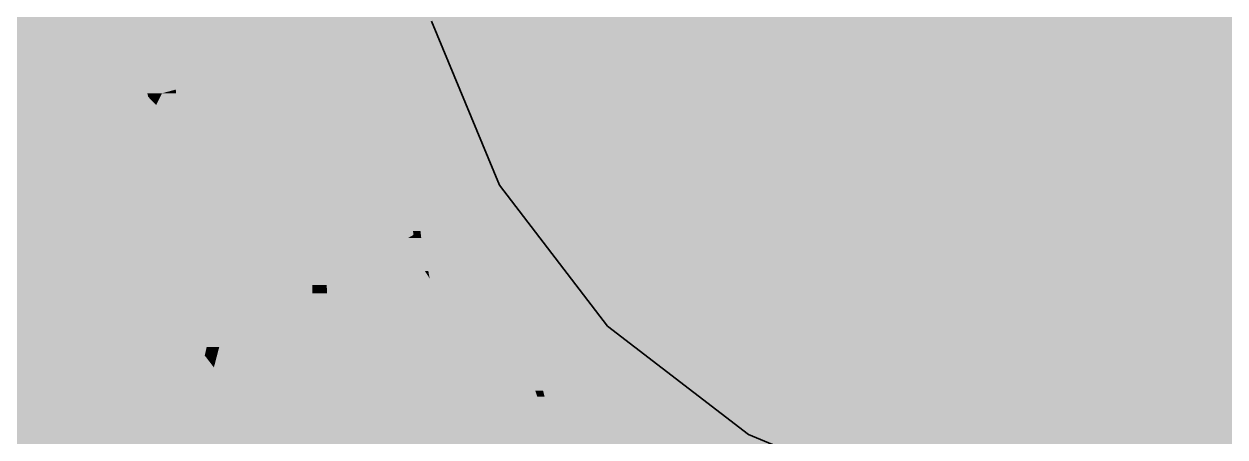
# Model space of a CAD drawing. Extents: x 0 to 756, y -25 to 420.
# Drawn here: x 301.891 to 306.48, y 325.272 to 326.849 of the extents above; entities that cross this region are included whole.
import ezdxf

# ---------------------------------------------------------------- set-up
doc = ezdxf.new("R2010")
doc.units = 0
doc.layers.get('0').update_dxf_attribs({"lineweight": 25})
doc.layers.add('H_Heizung', color=7, linetype='Continuous', lineweight=25)
doc.layers.add('H_Heizung-Shading', color=7, linetype='Continuous', lineweight=25)
doc.layers.add('L_Aussenluft', color=7, linetype='Continuous', lineweight=35, true_color=0x66ff33)
doc.layers.add('L_Aussenluft-Shading', color=7, linetype='Continuous', lineweight=35, true_color=0x66ff33)

# ---------------------------------------------------------------- blocks, each defined once
blk = doc.blocks.new('Shading-A0T78ON9OY', base_point=(297.3631, 320.4022))
at = {"layer": 'H_Heizung-Shading', "color": 8, "true_color": 0x808080}
for points in [[(297.3631, 320.4022), (309.5631, 320.4022), (297.3631, 339.4022)], [(309.5631, 320.4022), (297.3631, 339.4022), (309.5631, 339.4022)]]:
    blk.add_solid(points, dxfattribs=at)
blk = doc.blocks.new('Shading-A0T78ONTOY', base_point=(299.2811, 323.6772))
at = {"layer": 'L_Aussenluft-Shading', "color": 70, "true_color": 0x62f531}
for points in [[(301.6785, 326.4428), (302.0594, 327.533), (301.4681, 327.533)], [(301.8911, 326.4428), (301.6785, 326.4428), (302.0594, 327.533)], [(302.1923, 326.5236), (301.9035, 326.5236), (302.0594, 327.533)], [(301.8911, 326.4428), (302.1923, 326.5236), (301.9035, 326.5236)], [(302.1798, 326.4428), (301.8911, 326.4428), (302.1923, 326.5236)], [(302.1676, 325.7724), (302.0764, 325.7724), (302.1923, 326.5236)], [(302.2808, 326.3098), (302.1853, 326.3098), (302.1923, 326.5236)], [(302.1451, 326.2175), (301.7966, 326.2175), (302.1798, 326.4428)], [(301.7966, 326.2175), (302.1798, 326.4428), (301.8911, 326.4428)], [(301.9768, 325.4193), (301.7062, 326.3613), (301.5866, 326.3613)], [(302.2984, 325.4193), (301.9768, 325.4193), (301.7062, 326.3613)], [(302.1631, 325.6344), (302.2808, 326.3098), (302.1853, 326.3098)], [(302.492, 325.6344), (302.1631, 325.6344), (302.2808, 326.3098)], [(302.5169, 325.7399), (302.459, 325.7399), (302.2808, 326.3098)], [(302.0764, 325.7724), (302.1451, 326.2175), (301.7966, 326.2175)], [(302.1631, 325.6344), (302.1676, 325.7724), (302.0764, 325.7724)], [(302.5193, 325.5468), (302.5169, 325.7399), (302.459, 325.7399)], [(302.5819, 325.5829), (302.5189, 325.5829), (302.5169, 325.7399)], [(302.2182, 325.5468), (302.492, 325.6344), (302.1631, 325.6344)], [(302.5193, 325.5468), (302.2182, 325.5468), (302.492, 325.6344)], [(302.5193, 325.5468), (302.5819, 325.5829), (302.5189, 325.5829)], [(302.6096, 325.5468), (302.5193, 325.5468), (302.5819, 325.5829)], [(302.2984, 325.4193), (302.5193, 325.5468), (302.2182, 325.5468)], [(302.5085, 325.4193), (302.2984, 325.4193), (302.5193, 325.5468)], [(302.5655, 325.2645), (302.4953, 325.2645), (302.5193, 325.5468)], [(302.5209, 325.5374), (302.6096, 325.5468), (302.5193, 325.5468)], [(302.6169, 325.5374), (302.5209, 325.5374), (302.6096, 325.5468)], [(302.5758, 325.2013), (302.6169, 325.5374), (302.5209, 325.5374)], [(302.7164, 325.4076), (302.601, 325.4076), (302.6169, 325.5374)], [(302.0388, 325.2694), (302.2984, 325.4193), (301.9768, 325.4193)], [(302.4004, 325.3391), (302.1595, 325.3391), (302.2984, 325.4193)], [(302.4953, 325.2645), (302.5085, 325.4193), (302.2984, 325.4193)], [(302.6337, 325.1086), (302.5645, 325.1086), (302.601, 325.4076)], [(302.632, 325.1241), (302.7164, 325.4076), (302.601, 325.4076)], [(302.934, 325.1241), (302.632, 325.1241), (302.7164, 325.4076)], [(302.2009, 325.2694), (302.0388, 325.2694), (302.1595, 325.3391)], [(302.2369, 325.2088), (302.4004, 325.3391), (302.1595, 325.3391)], [(302.5663, 325.2088), (302.2369, 325.2088), (302.4004, 325.3391)]]:
    blk.add_solid(points, dxfattribs=at)
at = {"layer": 'L_Aussenluft-Shading', "color": 72, "true_color": 0x5be42d}
for points in [[(302.1862, 326.5702), (302.0908, 327.533), (302.0594, 327.533)], [(302.3622, 326.5843), (302.5979, 327.533), (302.0908, 327.533)], [(302.3662, 326.5702), (302.1862, 326.5702), (302.0908, 327.533)], [(302.419, 326.5843), (302.3622, 326.5843), (302.5979, 327.533)], [(302.7124, 326.6629), (302.4339, 326.6629), (302.5979, 327.533)], [(302.419, 326.5843), (302.7124, 326.6629), (302.4339, 326.6629)], [(302.6987, 326.5983), (302.4711, 326.5983), (302.7124, 326.6629)], [(302.7846, 326.4886), (302.6755, 326.4886), (302.7124, 326.6629)], [(302.1923, 326.5236), (302.3662, 326.5702), (302.1862, 326.5702)], [(302.3965, 326.5395), (302.2516, 326.5395), (302.3662, 326.5702)], [(302.3662, 326.5702), (302.419, 326.5843), (302.3622, 326.5843)], [(302.4119, 326.5702), (302.3662, 326.5702), (302.419, 326.5843)], [(302.3965, 326.5395), (302.4119, 326.5702), (302.3662, 326.5702)], [(302.4808, 326.5099), (302.3816, 326.5099), (302.4727, 326.5843)], [(302.3816, 326.5099), (302.4727, 326.5843), (302.419, 326.5843)], [(302.4727, 326.5843), (302.419, 326.5843), (302.4711, 326.5983)], [(302.4816, 326.5026), (302.6987, 326.5983), (302.4711, 326.5983)], [(302.6784, 326.5026), (302.4816, 326.5026), (302.6987, 326.5983)], [(302.3885, 326.5236), (302.1923, 326.5236), (302.3965, 326.5395)], [(302.1923, 326.5236), (302.3965, 326.5395), (302.2516, 326.5395)], [(302.3816, 326.5099), (302.198, 326.5099), (302.1923, 326.5236)], [(302.3816, 326.5099), (302.3885, 326.5236), (302.1923, 326.5236)], [(302.2808, 326.3098), (302.3816, 326.5099), (302.198, 326.5099)], [(302.4167, 326.3098), (302.2808, 326.3098), (302.3816, 326.5099)], [(302.4816, 326.5026), (302.3828, 326.5026), (302.3816, 326.5099)], [(302.4816, 326.5026), (302.4808, 326.5099), (302.3816, 326.5099)], [(302.4906, 325.8891), (302.4816, 326.5026), (302.3828, 326.5026)], [(302.6755, 326.4886), (302.4831, 326.4886), (302.4816, 326.5026)], [(302.6755, 326.4886), (302.6784, 326.5026), (302.4816, 326.5026)], [(302.5485, 325.8891), (302.4906, 325.8891), (302.4816, 326.5026)], [(302.5485, 325.8891), (302.6755, 326.4886), (302.4831, 326.4886)], [(302.6522, 325.8891), (302.5485, 325.8891), (302.788, 326.4804)], [(302.5485, 325.8891), (302.788, 326.4804), (302.6737, 326.4804)], [(302.6371, 325.6148), (302.5892, 325.6148), (302.788, 326.4804)], [(302.788, 326.4804), (302.6737, 326.4804), (302.6755, 326.4886)], [(302.788, 326.4804), (302.7846, 326.4886), (302.6755, 326.4886)], [(302.9911, 325.99), (302.7025, 325.99), (302.788, 326.4804)], [(302.5169, 325.7399), (302.4167, 326.3098), (302.2808, 326.3098)], [(302.9933, 325.8205), (302.673, 325.8205), (302.9911, 325.99)], [(302.673, 325.8205), (302.9911, 325.99), (302.7025, 325.99)], [(303.0482, 325.8522), (302.9929, 325.8522), (302.9911, 325.99)], [(302.5169, 325.7399), (302.5485, 325.8891), (302.4906, 325.8891)], [(302.5648, 325.7399), (302.5169, 325.7399), (302.5485, 325.8891)], [(302.5819, 325.5829), (302.6522, 325.8891), (302.5485, 325.8891)], [(302.9933, 325.8205), (303.0482, 325.8522), (302.9929, 325.8522)], [(303.0487, 325.8205), (302.9933, 325.8205), (303.0482, 325.8522)], [(303.0813, 325.2285), (303.0585, 325.2285), (303.0482, 325.8522)], [(303.1173, 325.7621), (303.053, 325.7621), (303.0482, 325.8522)], [(302.6371, 325.6148), (302.9933, 325.8205), (302.673, 325.8205)], [(302.9758, 325.6148), (302.6371, 325.6148), (302.9933, 325.8205)], [(303.0556, 325.4032), (302.9578, 325.4032), (303.0487, 325.8205)], [(302.9578, 325.4032), (303.0487, 325.8205), (302.9933, 325.8205)], [(303.0813, 325.2285), (303.1173, 325.7621), (303.053, 325.7621)], [(303.3359, 325.2285), (303.0813, 325.2285), (303.1173, 325.7621)], [(303.3988, 325.3954), (303.2675, 325.3954), (303.1173, 325.7621)], [(302.5819, 325.5829), (302.5648, 325.7399), (302.5169, 325.7399)], [(302.6288, 325.5829), (302.5819, 325.5829), (302.6371, 325.6148)], [(302.5819, 325.5829), (302.6371, 325.6148), (302.5892, 325.6148)], [(302.9692, 325.5374), (302.6169, 325.5374), (302.9758, 325.6148)], [(302.6169, 325.5374), (302.9758, 325.6148), (302.6371, 325.6148)], [(302.6169, 325.5374), (302.6288, 325.5829), (302.5819, 325.5829)], [(302.934, 325.1241), (302.9692, 325.5374), (302.6169, 325.5374)], [(303.0599, 325.1402), (302.9354, 325.1402), (302.9578, 325.4032)], [(303.0599, 325.1402), (303.0556, 325.4032), (302.9578, 325.4032)], [(303.4286, 325.0021), (303.3988, 325.3954), (303.2675, 325.3954)], [(303.5824, 325.156), (303.4169, 325.156), (303.3988, 325.3954)]]:
    blk.add_solid(points, dxfattribs=at)
at = {"layer": 'L_Aussenluft-Shading', "color": 72, "true_color": 0x51cc28}
for points in [[(302.7064, 326.7088), (303.011, 327.533), (302.5979, 327.533)], [(302.8838, 326.7088), (302.7064, 326.7088), (303.011, 327.533)], [(303.1115, 326.7699), (302.8932, 326.7699), (303.011, 327.533)], [(302.8838, 326.7088), (303.1115, 326.7699), (302.8932, 326.7699)], [(303.1021, 326.7088), (302.8838, 326.7088), (303.1115, 326.7699)], [(303.1812, 326.6015), (303.0855, 326.6015), (303.1115, 326.7699)], [(302.7124, 326.6629), (302.8838, 326.7088), (302.7064, 326.7088)], [(302.8646, 326.6629), (302.7124, 326.6629), (302.8838, 326.7088)], [(303.0914, 326.6395), (302.8547, 326.6395), (303.1021, 326.7088)], [(302.8547, 326.6395), (303.1021, 326.7088), (302.8838, 326.7088)], [(302.8547, 326.6395), (302.7221, 326.6395), (302.7124, 326.6629)], [(302.8547, 326.6395), (302.8646, 326.6629), (302.7124, 326.6629)], [(302.788, 326.4804), (302.8547, 326.6395), (302.7221, 326.6395)], [(303.0855, 326.6015), (302.8388, 326.6015), (302.8547, 326.6395)], [(303.0855, 326.6015), (303.0914, 326.6395), (302.8547, 326.6395)], [(303.0668, 326.4804), (302.788, 326.4804), (303.0855, 326.6015)], [(302.788, 326.4804), (303.0855, 326.6015), (302.8388, 326.6015)], [(303.0746, 325.99), (302.9911, 325.99), (303.1882, 326.5846)], [(302.9911, 325.99), (303.1882, 326.5846), (303.0829, 326.5846)], [(303.1344, 325.9019), (303.0577, 325.9019), (303.1882, 326.5846)], [(303.1882, 326.5846), (303.0829, 326.5846), (303.0855, 326.6015)], [(303.1882, 326.5846), (303.1812, 326.6015), (303.0855, 326.6015)], [(303.3713, 326.1428), (303.1534, 326.1428), (303.1882, 326.5846)], [(302.9911, 325.99), (303.0668, 326.4804), (302.788, 326.4804)], [(303.379, 326.0432), (303.1456, 326.0432), (303.3713, 326.1428)], [(303.1456, 326.0432), (303.3713, 326.1428), (303.1534, 326.1428)], [(303.4061, 326.0588), (303.3778, 326.0588), (303.3713, 326.1428)], [(303.3876, 325.7621), (303.1173, 325.7621), (303.3794, 326.0314)], [(303.1344, 325.9019), (303.379, 326.0432), (303.1456, 326.0432)], [(303.2534, 325.9019), (303.1344, 325.9019), (303.3794, 326.0314)], [(303.1344, 325.9019), (303.3794, 326.0314), (303.3586, 326.0314)], [(303.3794, 326.0314), (303.3586, 326.0314), (303.379, 326.0432)], [(303.379, 326.0432), (303.4061, 326.0588), (303.3778, 326.0588)], [(303.3909, 326.0432), (303.379, 326.0432), (303.4061, 326.0588)], [(303.3794, 326.0314), (303.3909, 326.0432), (303.379, 326.0432)], [(303.4091, 326.0314), (303.3794, 326.0314), (303.4061, 326.0588)], [(303.3812, 325.9706), (303.4091, 326.0314), (303.3794, 326.0314)], [(303.4157, 325.9706), (303.3812, 325.9706), (303.4091, 326.0314)], [(303.4359, 325.9059), (303.4227, 325.9059), (303.4061, 326.0588)], [(303.5461, 325.8763), (303.4417, 325.8763), (303.4061, 326.0588)], [(303.0482, 325.8522), (303.0746, 325.99), (302.9911, 325.99)], [(303.4227, 325.9059), (303.4157, 325.9706), (303.3812, 325.9706)], [(303.4417, 325.8763), (303.3841, 325.8763), (303.3812, 325.9706)], [(303.0482, 325.8522), (303.1344, 325.9019), (303.0577, 325.9019)], [(303.1283, 325.8522), (303.0482, 325.8522), (303.1344, 325.9019)], [(303.1173, 325.7621), (303.2534, 325.9019), (303.1344, 325.9019)], [(303.4417, 325.8763), (303.4359, 325.9059), (303.4227, 325.9059)], [(303.1173, 325.7621), (303.1283, 325.8522), (303.0482, 325.8522)], [(303.3988, 325.3954), (303.4417, 325.8763), (303.3841, 325.8763)], [(303.5357, 325.3954), (303.3988, 325.3954), (303.4417, 325.8763)], [(303.8525, 325.4261), (303.7303, 325.4261), (303.4417, 325.8763)], [(303.7666, 325.5203), (303.5461, 325.8763), (303.4417, 325.8763)], [(303.7781, 325.3516), (303.5442, 325.3516), (303.4417, 325.8763)], [(303.8192, 325.5203), (303.7666, 325.5203), (303.5461, 325.8763)], [(303.3988, 325.3954), (303.3876, 325.7621), (303.1173, 325.7621)], [(303.8525, 325.4261), (303.8192, 325.5203), (303.7666, 325.5203)], [(303.8746, 325.4482), (303.8447, 325.4482), (303.8192, 325.5203)], [(303.7781, 325.3516), (303.8525, 325.4261), (303.7303, 325.4261)], [(303.8749, 325.3516), (303.7781, 325.3516), (303.8525, 325.4261)], [(303.8525, 325.4261), (303.8746, 325.4482), (303.8447, 325.4482)], [(303.8803, 325.4261), (303.8525, 325.4261), (303.8746, 325.4482)], [(304.0393, 324.8055), (303.8803, 325.4261), (303.8525, 325.4261)], [(304.1242, 324.8055), (304.0393, 324.8055), (303.8746, 325.4482)], [(304.4696, 324.9526), (304.0671, 324.9526), (303.8746, 325.4482)], [(304.4131, 325.035), (304.3707, 325.035), (303.8746, 325.4482)], [(303.5824, 325.156), (303.5357, 325.3954), (303.3988, 325.3954)], [(303.5824, 325.156), (303.7781, 325.3516), (303.5442, 325.3516)], [(303.9097, 325.236), (303.6624, 325.236), (303.7781, 325.3516)], [(303.9097, 325.236), (303.8749, 325.3516), (303.7781, 325.3516)]]:
    blk.add_solid(points, dxfattribs=at)
at = {"layer": 'L_Aussenluft-Shading', "color": 74, "true_color": 0x46af23}
for points in [[(303.1075, 326.8005), (303.2708, 327.533), (303.011, 327.533)], [(303.2259, 326.8005), (303.1075, 326.8005), (303.2708, 327.533)], [(303.3624, 326.8371), (303.2281, 326.8371), (303.2708, 327.533)], [(303.1115, 326.7699), (303.2259, 326.8005), (303.1075, 326.8005)], [(303.2205, 326.7699), (303.1115, 326.7699), (303.2259, 326.8005)], [(303.3656, 326.5846), (303.1882, 326.5846), (303.3624, 326.8371)], [(303.1882, 326.5846), (303.3372, 326.8005), (303.2259, 326.8005)], [(303.2259, 326.8005), (303.3624, 326.8371), (303.2281, 326.8371)], [(303.3372, 326.8005), (303.2259, 326.8005), (303.3624, 326.8371)], [(303.631, 326.1887), (303.3707, 326.1887), (303.3624, 326.8371)], [(303.1882, 326.5846), (303.2205, 326.7699), (303.1115, 326.7699)], [(303.3713, 326.1428), (303.3656, 326.5846), (303.1882, 326.5846)], [(303.3713, 326.1428), (303.631, 326.1887), (303.3707, 326.1887)], [(303.5516, 326.1428), (303.3713, 326.1428), (303.631, 326.1887)], [(303.6676, 326.0588), (303.4061, 326.0588), (303.631, 326.1887)], [(304.0583, 325.6318), (303.7878, 325.6318), (303.631, 326.1887)], [(303.4061, 326.0588), (303.5516, 326.1428), (303.3713, 326.1428)], [(303.8192, 325.5203), (303.6676, 326.0588), (303.4061, 326.0588)], [(303.8192, 325.5203), (304.0583, 325.6318), (303.7878, 325.6318)], [(303.9467, 325.5203), (303.8192, 325.5203), (304.0583, 325.6318)], [(304.1675, 325.4482), (303.8746, 325.4482), (304.0583, 325.6318)], [(304.6151, 325.2046), (304.3123, 325.2046), (304.0583, 325.6318)], [(303.8746, 325.4482), (303.9467, 325.5203), (303.8192, 325.5203)], [(304.4131, 325.035), (304.1675, 325.4482), (303.8746, 325.4482)]]:
    blk.add_solid(points, dxfattribs=at)
at = {"layer": 'L_Aussenluft-Shading', "color": 76, "true_color": 0x39901c}
for points in [[(303.3624, 326.8371), (303.448, 326.86), (303.3594, 326.86)], [(303.4575, 326.8371), (303.3624, 326.8371), (303.448, 326.86)], [(303.6127, 326.2329), (303.4575, 326.8371), (303.3624, 326.8371)], [(303.7077, 326.2329), (303.6127, 326.2329), (303.4575, 326.8371)], [(303.631, 326.1887), (303.7077, 326.2329), (303.6127, 326.2329)], [(303.7417, 326.1887), (303.631, 326.1887), (303.7077, 326.2329)], [(304.0102, 325.6945), (303.7417, 326.1887), (303.631, 326.1887)], [(304.1209, 325.6945), (304.0102, 325.6945), (303.7417, 326.1887)], [(304.0583, 325.6318), (304.1209, 325.6945), (304.0102, 325.6945)], [(304.2025, 325.6318), (304.0583, 325.6318), (304.1209, 325.6945)], [(304.5151, 325.2813), (304.2025, 325.6318), (304.0583, 325.6318)], [(304.6594, 325.2813), (304.5151, 325.2813), (304.2025, 325.6318)], [(304.6151, 325.2046), (304.6594, 325.2813), (304.5151, 325.2813)], [(304.8446, 325.2046), (304.6151, 325.2046), (304.6594, 325.2813)]]:
    blk.add_solid(points, dxfattribs=at)
at = {"layer": 'L_Aussenluft-Shading', "color": 70, "true_color": 0x65fd32}
blk.add_solid([(302.0388, 325.2694), (301.6005, 325.2694), (301.5866, 326.3613)], dxfattribs=at)
blk = doc.blocks.new('Bogen-A0T78P1DOY', base_point=(298.1594, 319.7329))
at = {"color": 0, "linetype": 'ByBlock', "lineweight": -2, "ltscale": 0.35}
for p, q in [((303.7077, 326.2329), (303.448, 326.86)), ((304.1209, 325.6945), (303.7077, 326.2329)), ((304.6594, 325.2813), (304.1209, 325.6945)), ((305.2865, 325.0215), (304.6594, 325.2813))]:
    blk.add_line(p, q, dxfattribs=at)

msp = doc.modelspace()

# ---------------------------------------------------------------- block references
at = {"layer": 'H_Heizung'}
msp.add_blockref('Shading-A0T78ON9OY', (297.3631, 320.4022), dxfattribs=at)
at = {"layer": 'L_Aussenluft'}
msp.add_blockref('Shading-A0T78ONTOY', (299.2811, 323.6772), dxfattribs=at)
at = {"layer": 'L_Aussenluft', "ltscale": 0.35}
msp.add_blockref('Bogen-A0T78P1DOY', (298.1594, 319.7329), dxfattribs=at)

doc.saveas('drawing.dxf')
